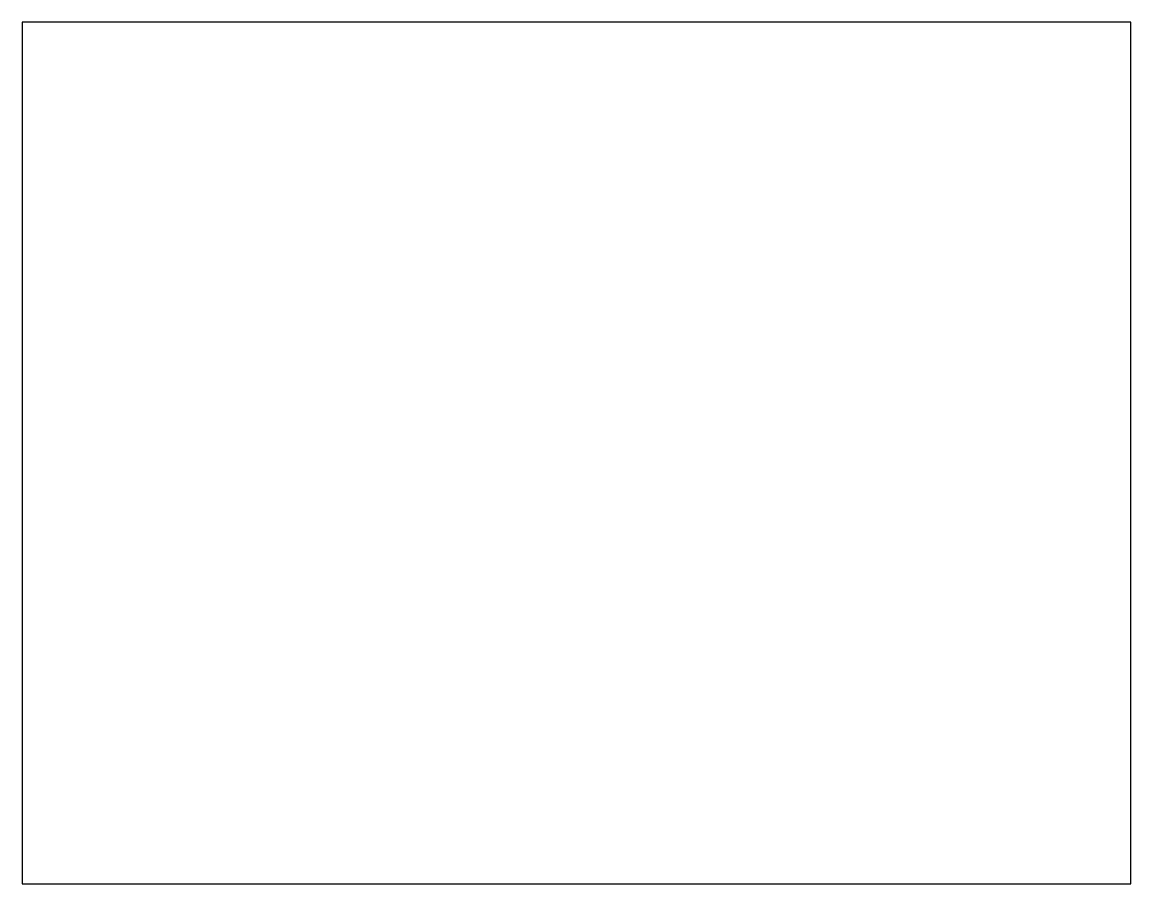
# Model space of a CAD drawing. Header units: millimetres. Extents: x 0 to 9, y 0 to 7.
import ezdxf

# ---------------------------------------------------------------- set-up
doc = ezdxf.new("R2010")
doc.units = ezdxf.units.MM
doc.layers.add('P03', color=140, linetype='Continuous')

msp = doc.modelspace()

# ---------------------------------------------------------------- linework, layer by layer
at = {"layer": 'P03'}
msp.add_lwpolyline([(0, 0), (7.5, 0), (9, 0), (9, 3.5), (9, 7), (7.5, 7), (0, 7), (0, 3.5)], close=True, dxfattribs=at)

doc.saveas('drawing.dxf')
